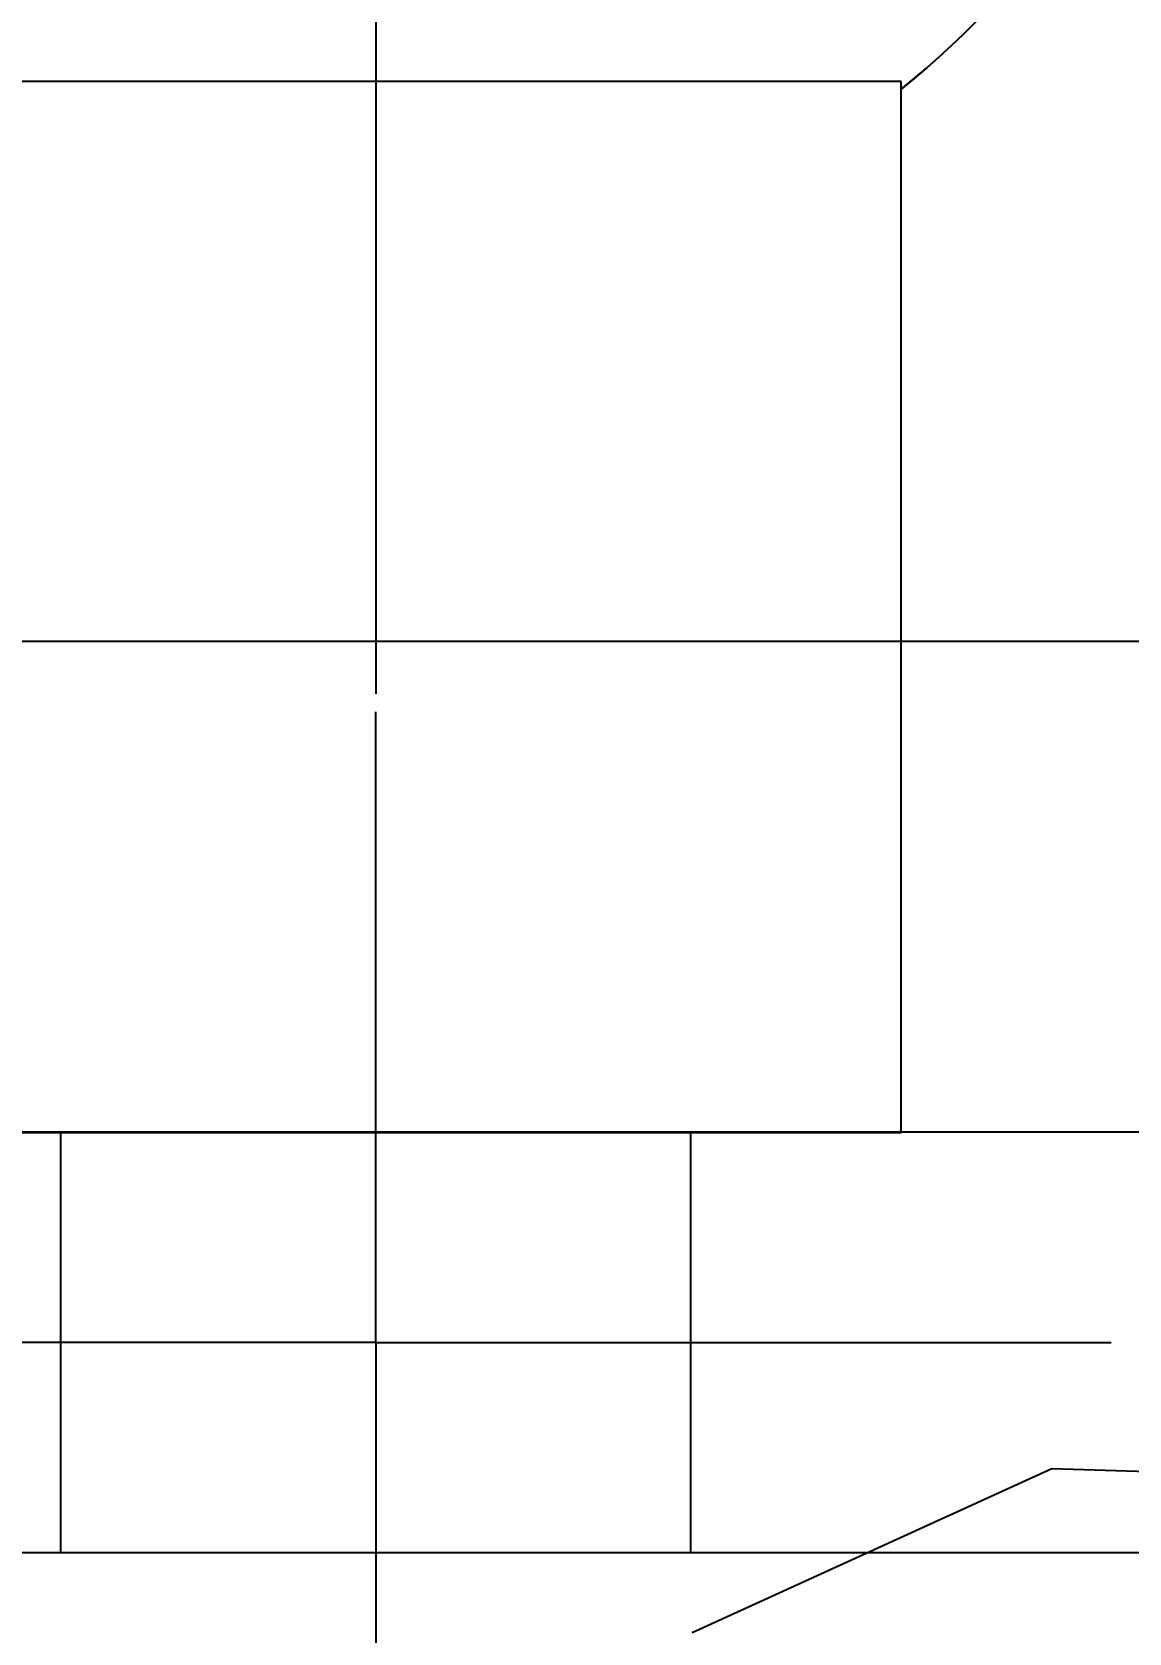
# Model space of a CAD drawing. Extents: x -381 to 213, y -63 to 250.
# Drawn here: x 9.63 to 14.85, y 172.15 to 179.77 of the extents above; entities that cross this region are included whole.
import ezdxf

# ---------------------------------------------------------------- set-up
doc = ezdxf.new("R2010")
doc.units = 0
doc.header["$MEASUREMENT"] = 0
for name, pattern in [('K5LT_AXLED', [19.5, 15, -1.5, 1.5, -1.5]), ('K5LT_BASIC', [0]), ('K5LT_THIN', [0])]:
    doc.linetypes.add(name, pattern=pattern)
doc.layers.add('Системный слой', color=7, linetype='Continuous')
doc.styles.add('K5_DIMSTYLE', font='win_eskd.shx', dxfattribs={"width": 0.7, "oblique": 15, "bigfont": 'b_eskd.shx'})
doc.styles.add('K5_TEXTSTYLE', font='win_eskd.shx', dxfattribs={"width": 0.7, "oblique": 15, "bigfont": 'b_eskd.shx'})
doc.dimstyles.new('K5_DIMSTYLE14', dxfattribs={"dimtxt": 5, "dimasz": 1, "dimexe": 2, "dimexo": 0, "dimgap": 1, "dimtad": 1, "dimtxsty": 'K5_DIMSTYLE', "dimblk1": 'K5_OUTSIDE', "dimblk2": 'K5_OUTSIDE', "dimsah": 1, "dimcen": 5, "dimdle": 5, "dimclrd": 7, "dimclre": 7, "dimclrt": 7, "dimadec": 0, "dimazin": 0, "dimtfac": 0.666, "dimtdec": 4, "dimtmove": 0, "dimatfit": 3, "dimfxl": 0, "dimtvp": 1, "dimtolj": 1, "dimtzin": 0, "dimarcsym": 0})

# ---------------------------------------------------------------- blocks, each defined once
blk = doc.blocks.new('*D')
at = {"layer": 'Системный слой', "color": 7, "linetype": 'K5LT_THIN'}
for p, q in [((-149.0741, 155.3678), (-149.0741, 203.8911)), ((121.1107, 135.4469), (121.1107, 203.8911)), ((-149.0741, 201.8911), (-144.0741, 202.5493)), ((-144.0741, 202.5493), (-144.5741, 201.8911)), ((116.6107, 201.8911), (116.1107, 202.5493)), ((116.1107, 202.5493), (121.1107, 201.8911)), ((-144.0741, 201.2328), (-149.0741, 201.8911)), ((-149.0741, 201.8911), (121.1107, 201.8911)), ((-144.5741, 201.8911), (-144.0741, 201.2328)), ((121.1107, 201.8911), (116.1107, 201.2328)), ((116.1107, 201.2328), (116.6107, 201.8911)), ((-62.851, 194.6993), (-160.3974, 194.6993)), ((-159.0556, 189.6993), (-158.3974, 194.6993)), ((-158.3974, 194.6993), (-157.7391, 189.6993)), ((-158.3974, 194.6993), (-158.3974, 109.0957)), ((-158.3974, 190.1993), (-159.0556, 189.6993)), ((-157.7391, 189.6993), (-158.3974, 190.1993)), ((-158.3974, 109.0957), (-159.0556, 114.0957)), ((-159.0556, 114.0957), (-158.3974, 113.5957)), ((-158.3974, 113.5957), (-157.7391, 114.0957)), ((-157.7391, 114.0957), (-158.3974, 109.0957)), ((-51.1759, 109.0957), (-160.3974, 109.0957))]:
    blk.add_line(p, q, dxfattribs=at)
at = {"layer": 'Системный слой'}
for points in [[(-144.5741, 201.8911), (-144.0741, 202.5493), (-149.0741, 201.8911), (-144.5741, 201.8911)], [(121.1107, 201.8911), (116.6107, 201.8911), (116.1107, 202.5493), (121.1107, 201.8911)], [(-144.0741, 201.2328), (-144.5741, 201.8911), (-149.0741, 201.8911), (-144.0741, 201.2328)], [(116.6107, 201.8911), (121.1107, 201.8911), (116.1107, 201.2328), (116.6107, 201.8911)], [(-158.3974, 190.1993), (-158.3974, 194.6993), (-159.0556, 189.6993), (-158.3974, 190.1993)], [(-157.7391, 189.6993), (-158.3974, 194.6993), (-158.3974, 190.1993), (-157.7391, 189.6993)], [(-158.3974, 109.0957), (-158.3974, 113.5957), (-159.0556, 114.0957), (-158.3974, 109.0957)], [(-158.3974, 109.0957), (-157.7391, 114.0957), (-158.3974, 113.5957), (-158.3974, 109.0957)]]:
    blk.add_solid(points, dxfattribs=at)
at = {"layer": 'Системный слой', "color": 7, "style": 'K5_TEXTSTYLE', "oblique": 20, "width": 0.7}
blk.add_text('270,18', height=5, dxfattribs=at).set_placement((-22.6366, 204.4257))
blk.add_text('85,6', height=5, rotation=90, dxfattribs=at).set_placement((-160.9319, 145.9811))
blk = doc.blocks.new('K5_OUTSIDE')
at = {"color": 7, "linetype": 'K5LT_THIN'}
for p, q in [((0, 0), (-5, 0.6583)), ((-5, 0.6583), (-4.5, 0)), ((0, 0), (-7, 0)), ((-4.5, 0), (-5, -0.6583)), ((-5, -0.6583), (0, 0))]:
    blk.add_line(p, q, dxfattribs=at)
for points in [[(0, 0), (-4.5, 0), (-5, 0.6583), (0, 0)], [(-4.5, 0), (0, 0), (-5, -0.6583), (-4.5, 0)]]:
    blk.add_solid(points)
blk = doc.blocks.new('*U')
at = {"layer": 'Системный слой', "color": 30, "linetype": 'K5LT_AXLED'}
for p, q in [((30.0987, 39.4046), (30.0987, 33.4046)), ((30.0975, 30.3182), (30.0975, 33.3182)), ((30.0975, 30.3182), (26.5975, 30.3182)), ((30.0975, 30.3182), (33.5975, 30.3182)), ((30.0975, 30.3182), (30.0975, 27.3182))]:
    blk.add_line(p, q, dxfattribs=at)
at = {"layer": 'Системный слой', "color": 5, "linetype": 'K5LT_BASIC'}
for p, q in [((32.5981, 36.3177), (27.5981, 36.3177)), ((32.5981, 31.3177), (32.5981, 36.3177)), ((23.5982, 33.6548), (36.5982, 33.6548)), ((35.097, 31.3182), (5.097, 31.3182)), ((27.5981, 31.3177), (32.5981, 31.3177)), ((31.5975, 31.3182), (28.5975, 31.3182)), ((28.5975, 31.3182), (28.5975, 29.3182)), ((31.5975, 29.3182), (31.5975, 31.3182)), ((5.097, 29.3182), (35.097, 29.3182)), ((28.5975, 29.3182), (31.5975, 29.3182))]:
    blk.add_line(p, q, dxfattribs=at)
blk.add_lwpolyline([(36.1111, 29.6291), (33.3151, 29.7173), (31.6031, 28.9359)], dxfattribs=at)
blk.add_lwpolyline([(36.1111, 29.6291), (33.3151, 29.7173), (31.6031, 28.9359)], dxfattribs=at)
blk = doc.blocks.new('*F')
at = {"layer": 'Системный слой', "color": 5, "linetype": 'K5LT_BASIC'}
blk.add_lwpolyline([(32.5981, 36.2816, 2.849), (27.5981, 36.2825, -2.849), (32.5981, 36.2816, -2.849)], format="xyb", dxfattribs=at)
blk.add_circle((94.0125, 5.9815), 62.5341, dxfattribs=at)
blk.add_circle((94.0125, 5.9815), 62.5341, dxfattribs=at)
at = {"layer": 'Системный слой'}
blk.add_blockref('*U', (0, 0), dxfattribs=at)
blk.add_blockref('*U', (0, 0), dxfattribs=at)
blk.add_blockref('*U', (0, 0), dxfattribs=at)
blk.add_blockref('*U', (0, 0), dxfattribs=at)
blk.add_blockref('*U', (0, 0), dxfattribs=at)
blk.add_blockref('*U', (0, 0), dxfattribs=at)
blk.add_blockref('*U', (0, 0), dxfattribs=at)
blk.add_blockref('*U', (0, 0), dxfattribs=at)
blk.add_blockref('*U', (0, 0), dxfattribs=at)
blk.add_blockref('*U', (0, 0), dxfattribs=at)
blk.add_blockref('*U', (0, 0), dxfattribs=at)
blk.add_blockref('*U', (0, 0), dxfattribs=at)
blk.add_blockref('*U', (0, 0), dxfattribs=at)
blk.add_blockref('*U', (0, 0), dxfattribs=at)
blk.add_blockref('*U', (0, 0), dxfattribs=at)
blk.add_blockref('*U', (0, 0), dxfattribs=at)
blk.add_blockref('*U', (0, 0), dxfattribs=at)
blk.add_blockref('*U', (0, 0), dxfattribs=at)
blk.add_blockref('*U', (0, 0), dxfattribs=at)
blk.add_blockref('*U', (0, 0), dxfattribs=at)
blk.add_blockref('*U', (0, 0), dxfattribs=at)
blk.add_blockref('*U', (0, 0), dxfattribs=at)
blk.add_blockref('*U', (0, 0), dxfattribs=at)
blk.add_blockref('*U', (0, 0), dxfattribs=at)
blk.add_blockref('*U', (0, 0), dxfattribs=at)
blk.add_blockref('*U', (0, 0), dxfattribs=at)
blk.add_blockref('*U', (0, 0), dxfattribs=at)
blk.add_blockref('*U', (0, 0), dxfattribs=at)
blk.add_blockref('*U', (0, 0), dxfattribs=at)
blk.add_blockref('*U', (0, 0), dxfattribs=at)
blk.add_blockref('*U', (0, 0), dxfattribs=at)
blk.add_blockref('*U', (0, 0), dxfattribs=at)
blk.add_blockref('*U', (0, 0), dxfattribs=at)
blk.add_blockref('*U', (0, 0), dxfattribs=at)
blk.add_blockref('*U', (0, 0), dxfattribs=at)
blk.add_blockref('*U', (0, 0), dxfattribs=at)
blk.add_blockref('*U', (0, 0), dxfattribs=at)
blk.add_blockref('*U', (0, 0), dxfattribs=at)
blk.add_blockref('*U', (0, 0), dxfattribs=at)
blk.add_blockref('*U', (0, 0), dxfattribs=at)
blk.add_blockref('*U', (0, 0), dxfattribs=at)
blk.add_blockref('*U', (0, 0), dxfattribs=at)
blk.add_blockref('*U', (0, 0), dxfattribs=at)
blk.add_blockref('*U', (0, 0), dxfattribs=at)
blk.add_blockref('*U', (0, 0), dxfattribs=at)
blk.add_blockref('*U', (0, 0), dxfattribs=at)
blk.add_blockref('*U', (0, 0), dxfattribs=at)
blk.add_blockref('*U', (0, 0), dxfattribs=at)
blk.add_blockref('*U', (0, 0), dxfattribs=at)
blk.add_blockref('*U', (0, 0), dxfattribs=at)
blk.add_blockref('*U', (0, 0), dxfattribs=at)
blk.add_blockref('*U', (0, 0), dxfattribs=at)
blk.add_blockref('*U', (0, 0), dxfattribs=at)
blk.add_blockref('*U', (0, 0), dxfattribs=at)
blk.add_blockref('*U', (0, 0), dxfattribs=at)
blk.add_blockref('*U', (0, 0), dxfattribs=at)
blk.add_blockref('*U', (0, 0), dxfattribs=at)
blk.add_blockref('*U', (0, 0), dxfattribs=at)
blk.add_blockref('*U', (0, 0), dxfattribs=at)
blk.add_blockref('*U', (0, 0), dxfattribs=at)
blk.add_blockref('*U', (0, 0), dxfattribs=at)
blk.add_blockref('*U', (0, 0), dxfattribs=at)
blk.add_blockref('*U', (0, 0), dxfattribs=at)
blk.add_blockref('*U', (0, 0), dxfattribs=at)
blk.add_blockref('*U', (0, 0), dxfattribs=at)
blk.add_blockref('*U', (0, 0), dxfattribs=at)
blk.add_blockref('*U', (0, 0), dxfattribs=at)
blk.add_blockref('*U', (0, 0), dxfattribs=at)
blk.add_blockref('*U', (0, 0), dxfattribs=at)
blk.add_blockref('*U', (0, 0), dxfattribs=at)
blk.add_blockref('*U', (0, 0), dxfattribs=at)
blk.add_blockref('*U', (0, 0), dxfattribs=at)
blk.add_blockref('*U', (0, 0), dxfattribs=at)
blk.add_blockref('*U', (0, 0), dxfattribs=at)
blk.add_blockref('*U', (0, 0), dxfattribs=at)
blk.add_blockref('*U', (0, 0), dxfattribs=at)
blk.add_blockref('*U', (0, 0), dxfattribs=at)
blk.add_blockref('*U', (0, 0), dxfattribs=at)
blk.add_blockref('*U', (0, 0), dxfattribs=at)
blk.add_blockref('*U', (0, 0), dxfattribs=at)
blk.add_blockref('*U', (0, 0), dxfattribs=at)
blk.add_blockref('*U', (0, 0), dxfattribs=at)
blk.add_blockref('*U', (0, 0), dxfattribs=at)
blk.add_blockref('*U', (0, 0), dxfattribs=at)
blk.add_blockref('*U', (0, 0), dxfattribs=at)
blk.add_blockref('*U', (0, 0), dxfattribs=at)
blk.add_blockref('*U', (0, 0), dxfattribs=at)
blk.add_blockref('*U', (0, 0), dxfattribs=at)
blk.add_blockref('*U', (0, 0), dxfattribs=at)
blk.add_blockref('*U', (0, 0), dxfattribs=at)
blk.add_blockref('*U', (0, 0), dxfattribs=at)
blk.add_blockref('*U', (0, 0), dxfattribs=at)
blk.add_blockref('*U', (0, 0), dxfattribs=at)
blk.add_blockref('*U', (0, 0), dxfattribs=at)
blk.add_blockref('*U', (0, 0), dxfattribs=at)
blk.add_blockref('*U', (0, 0), dxfattribs=at)
blk.add_blockref('*U', (0, 0), dxfattribs=at)
blk.add_blockref('*U', (0, 0), dxfattribs=at)
blk.add_blockref('*U', (0, 0), dxfattribs=at)
blk.add_blockref('*U', (0, 0), dxfattribs=at)
blk.add_blockref('*U', (0, 0), dxfattribs=at)
blk.add_blockref('*U', (0, 0), dxfattribs=at)
blk.add_blockref('*U', (0, 0), dxfattribs=at)
blk.add_blockref('*U', (0, 0), dxfattribs=at)
blk.add_blockref('*U', (0, 0), dxfattribs=at)
blk.add_blockref('*U', (0, 0), dxfattribs=at)
blk.add_blockref('*U', (0, 0), dxfattribs=at)
blk.add_blockref('*U', (0, 0), dxfattribs=at)
blk.add_blockref('*U', (0, 0), dxfattribs=at)
blk.add_blockref('*U', (0, 0), dxfattribs=at)
blk.add_blockref('*U', (0, 0), dxfattribs=at)
blk.add_blockref('*U', (0, 0), dxfattribs=at)
blk.add_blockref('*U', (0, 0), dxfattribs=at)
blk.add_blockref('*U', (0, 0), dxfattribs=at)
blk.add_blockref('*U', (0, 0), dxfattribs=at)
blk.add_blockref('*U', (0, 0), dxfattribs=at)
blk.add_blockref('*U', (0, 0), dxfattribs=at)
blk.add_blockref('*U', (0, 0), dxfattribs=at)
blk.add_blockref('*U', (0, 0), dxfattribs=at)
blk.add_blockref('*U', (0, 0), dxfattribs=at)
blk.add_blockref('*U', (0, 0), dxfattribs=at)
blk.add_blockref('*U', (0, 0), dxfattribs=at)
blk.add_blockref('*U', (0, 0), dxfattribs=at)
blk.add_blockref('*U', (0, 0), dxfattribs=at)
blk.add_blockref('*U', (0, 0), dxfattribs=at)
blk.add_blockref('*U', (0, 0), dxfattribs=at)
blk.add_blockref('*U', (0, 0), dxfattribs=at)
blk.add_blockref('*U', (0, 0), dxfattribs=at)
blk.add_blockref('*U', (0, 0), dxfattribs=at)
blk.add_blockref('*U', (0, 0), dxfattribs=at)
blk.add_blockref('*U', (0, 0), dxfattribs=at)
blk.add_blockref('*U', (0, 0), dxfattribs=at)
blk.add_blockref('*U', (0, 0), dxfattribs=at)
blk.add_blockref('*U', (0, 0), dxfattribs=at)
blk.add_blockref('*U', (0, 0), dxfattribs=at)
blk.add_blockref('*U', (0, 0), dxfattribs=at)
blk.add_blockref('*U', (0, 0), dxfattribs=at)
blk.add_blockref('*U', (0, 0), dxfattribs=at)
blk.add_blockref('*U', (0, 0), dxfattribs=at)
blk.add_blockref('*U', (0, 0), dxfattribs=at)
blk.add_blockref('*U', (0, 0), dxfattribs=at)
blk.add_blockref('*U', (0, 0), dxfattribs=at)
blk.add_blockref('*U', (0, 0), dxfattribs=at)
blk.add_blockref('*U', (0, 0), dxfattribs=at)
blk.add_blockref('*U', (0, 0), dxfattribs=at)
blk.add_blockref('*U', (0, 0), dxfattribs=at)
blk.add_blockref('*U', (0, 0), dxfattribs=at)
blk.add_blockref('*U', (0, 0), dxfattribs=at)
blk.add_blockref('*U', (0, 0), dxfattribs=at)
blk.add_blockref('*U', (0, 0), dxfattribs=at)
blk.add_blockref('*U', (0, 0), dxfattribs=at)
blk.add_blockref('*U', (0, 0), dxfattribs=at)
blk.add_blockref('*U', (0, 0), dxfattribs=at)
blk.add_blockref('*U', (0, 0), dxfattribs=at)
blk.add_blockref('*U', (0, 0), dxfattribs=at)
blk.add_blockref('*U', (0, 0), dxfattribs=at)
blk.add_blockref('*U', (0, 0), dxfattribs=at)
blk.add_blockref('*U', (0, 0), dxfattribs=at)
blk.add_blockref('*U', (0, 0), dxfattribs=at)
blk.add_blockref('*U', (0, 0), dxfattribs=at)
blk.add_blockref('*U', (0, 0), dxfattribs=at)
blk.add_blockref('*U', (0, 0), dxfattribs=at)
blk.add_blockref('*U', (0, 0), dxfattribs=at)
blk.add_blockref('*U', (0, 0), dxfattribs=at)
blk.add_blockref('*U', (0, 0), dxfattribs=at)
blk.add_blockref('*U', (0, 0), dxfattribs=at)
blk.add_blockref('*U', (0, 0), dxfattribs=at)
blk.add_blockref('*U', (0, 0), dxfattribs=at)
blk.add_blockref('*U', (0, 0), dxfattribs=at)
blk.add_blockref('*U', (0, 0), dxfattribs=at)
blk.add_blockref('*U', (0, 0), dxfattribs=at)
blk.add_blockref('*U', (0, 0), dxfattribs=at)
blk.add_blockref('*U', (0, 0), dxfattribs=at)
blk.add_blockref('*U', (0, 0), dxfattribs=at)
blk.add_blockref('*U', (0, 0), dxfattribs=at)
blk.add_blockref('*U', (0, 0), dxfattribs=at)
blk.add_blockref('*U', (0, 0), dxfattribs=at)
blk.add_blockref('*U', (0, 0), dxfattribs=at)
blk.add_blockref('*U', (0, 0), dxfattribs=at)
blk.add_blockref('*U', (0, 0), dxfattribs=at)
blk.add_blockref('*U', (0, 0), dxfattribs=at)
blk.add_blockref('*U', (0, 0), dxfattribs=at)
blk.add_blockref('*U', (0, 0), dxfattribs=at)
blk.add_blockref('*U', (0, 0), dxfattribs=at)
blk.add_blockref('*U', (0, 0), dxfattribs=at)
blk.add_blockref('*U', (0, 0), dxfattribs=at)
blk.add_blockref('*U', (0, 0), dxfattribs=at)
blk.add_blockref('*U', (0, 0), dxfattribs=at)
blk.add_blockref('*U', (0, 0), dxfattribs=at)
blk.add_blockref('*U', (0, 0), dxfattribs=at)
blk.add_blockref('*U', (0, 0), dxfattribs=at)
blk.add_blockref('*U', (0, 0), dxfattribs=at)
blk.add_blockref('*U', (0, 0), dxfattribs=at)
blk.add_blockref('*U', (0, 0), dxfattribs=at)
blk.add_blockref('*U', (0, 0), dxfattribs=at)
blk.add_blockref('*U', (0, 0), dxfattribs=at)
blk.add_blockref('*U', (0, 0), dxfattribs=at)
blk.add_blockref('*U', (0, 0), dxfattribs=at)
blk.add_blockref('*U', (0, 0), dxfattribs=at)
blk.add_blockref('*U', (0, 0), dxfattribs=at)
blk.add_blockref('*U', (0, 0), dxfattribs=at)
blk.add_blockref('*U', (0, 0), dxfattribs=at)
blk.add_blockref('*U', (0, 0), dxfattribs=at)
blk.add_blockref('*U', (0, 0), dxfattribs=at)
blk.add_blockref('*U', (0, 0), dxfattribs=at)
blk.add_blockref('*U', (0, 0), dxfattribs=at)
blk.add_blockref('*U', (0, 0), dxfattribs=at)

msp = doc.modelspace()

# ---------------------------------------------------------------- block references
at = {"layer": 'Системный слой'}
msp.add_blockref('*F', (-18.8309, 143.2163), dxfattribs=at)

# ---------------------------------------------------------------- dimensions: what is measured, and where the dimension line sits
dim = msp.add_linear_dim(base=(-149.0741, 201.8911), p1=(-149.0741, 155.3678), p2=(121.1107, 135.4469), dimstyle='K5_DIMSTYLE14', override={"dimpost": ' '}, dxfattribs=at)
dim.commit()
dim.dimension.update_dxf_attribs({"geometry": '*D', "text_midpoint": (-22.6366, 204.4257), "dimtype": 160})
dim = msp.add_linear_dim(base=(-158.3974, 194.6993), p1=(-62.851, 194.6993), p2=(-51.1759, 109.0957), angle=90, dimstyle='K5_DIMSTYLE14', override={"dimpost": ' '}, dxfattribs=at)
dim.commit()
dim.dimension.update_dxf_attribs({"geometry": '*D', "text_midpoint": (-160.9319, 145.9811), "dimtype": 160})

doc.saveas('drawing.dxf')
